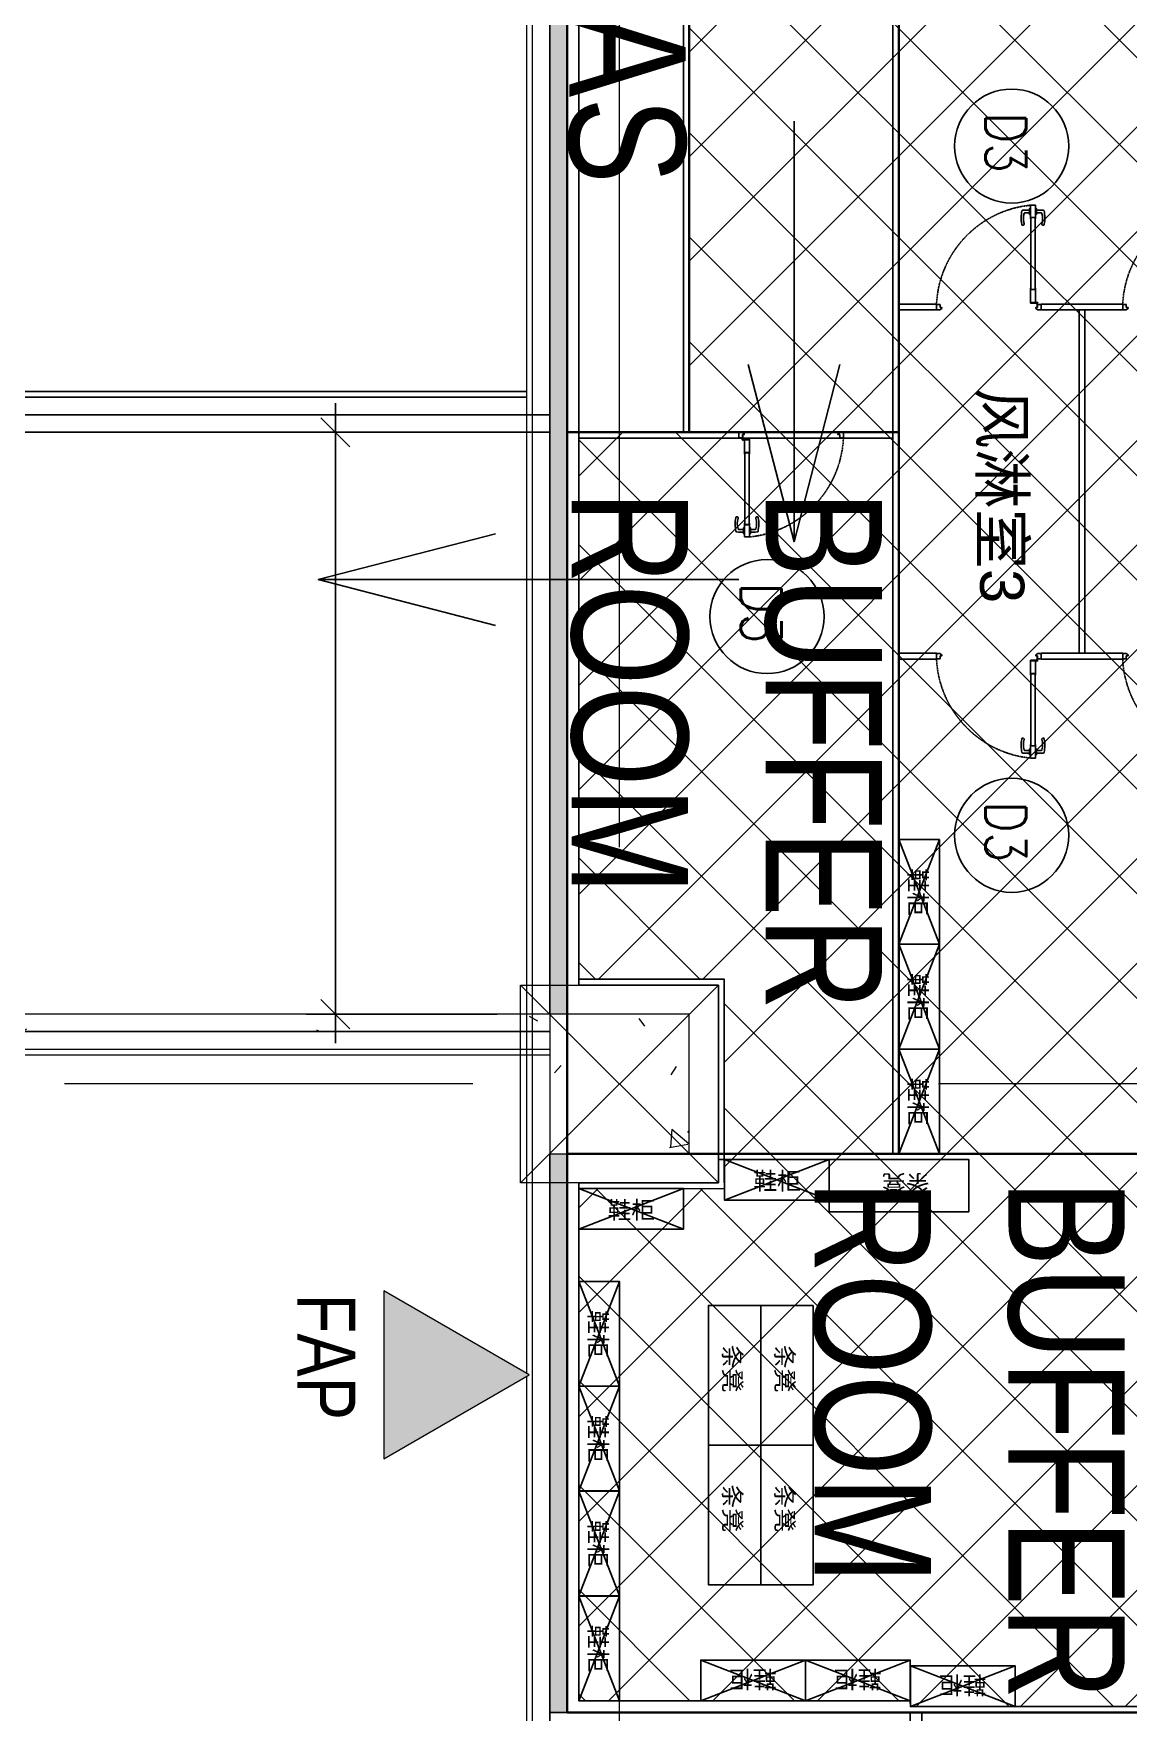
# Model space of a CAD drawing. Extents: x -14231 to 516634, y -267190 to 70805.
# Drawn here: x 402477 to 411887, y -129294 to -114869 of the extents above; entities that cross this region are included whole.
import ezdxf
from ezdxf.enums import TextEntityAlignment as Align

# ---------------------------------------------------------------- set-up
doc = ezdxf.new("R2010")
doc.units = 0
doc.header["$LTSCALE"] = 8
doc.linetypes.add('IDA - Grid Line', pattern=[3500, 2000, -500, 500, -500])
doc.linetypes.add('TCP2-C-L30-E-SWG-EQ$0$TCP2-C-L30-E-SWG-EQ$0$HIDDEN', pattern=[0.3, 0.2, -0.1])
doc.layers.get('0').update_dxf_attribs({"color": 1, "linetype": 'CONTINUOUS'})
doc.layers.get('Defpoints').update_dxf_attribs({"linetype": 'CONTINUOUS'})
for name, color, linetype in [('0-1.7M Column', 254, 'CONTINUOUS'), ('0-T100单抗岩棉库板H10000', 21, 'CONTINUOUS'), ('0-T100非抗岩棉库板H10000', 1, 'CONTINUOUS'), ('0-T50单抗岩棉库板H10000', 141, 'CONTINUOUS'), ('0-T50单抗铝蜂巢库板H3000', 161, 'CONTINUOUS'), ('188K-SM-03-F10-ARCH-PA-Y2257103$0$K-Door', 4, 'CONTINUOUS'), ('188K-SM-03-F10-ARCH-PA-Y2257103$0$K-TXT', 7, 'CONTINUOUS'), ('Ceiling FL+3000', 6, 'CONTINUOUS'), ('CTCI', 4, 'CONTINUOUS'), ('x_plan$0$A-FURN', 44, 'CONTINUOUS')]:
    doc.layers.add(name, color=color, linetype=linetype)
for name, color, linetype, lineweight in [('A-_--------_A', 7, 'CONTINUOUS', 9), ('A-_ANOTGRID_E', 7, 'CONTINUOUS', 9), ('A-_WALL----_E', 7, 'CONTINUOUS', 9), ('A-_WALL----_H', 7, 'CONTINUOUS', 9), ('A-ANOT----_D', 7, 'CONTINUOUS', 9), ('A-COLN----_E', 7, 'CONTINUOUS', 9), ('A-COLN----_E1', 7, 'CONTINUOUS', 9)]:
    doc.layers.add(name, color=color, linetype=linetype, lineweight=lineweight)
doc.styles.add('188K-SM-03-F10-ARCH-PA-Y2257103$0$Standard', font='txt.shx', dxfattribs={"bigfont": 'chineset.shx'})
doc.styles.add('Arial', font='arial.ttf', dxfattribs={"width": 0.8, "height": 0.25})
doc.styles.add('Arial Narrow_2', font='ARIALN.TTF', dxfattribs={"width": 0.8, "height": 0.22})
doc.styles.add('Site Area', font='arial.ttf', dxfattribs={"width": 0.8})
doc.styles.add('x_plan$0$XFL10-layout-XXX$0$Standard', font='txt')
doc.dimstyles.new('IDA_-_Arial_-_2_5mm_-_Black_-_Diagonal', dxfattribs={"dimscale": 304.8, "dimtxt": 639.644359, "dimasz": 0.82021, "dimexe": 0.82021, "dimexo": 0.82021, "dimgap": 0, "dimtad": 1, "dimdec": 0, "dimzin": 0, "dimdsep": 46, "dimtxsty": 'Arial Narrow_2', "dimblk1": 'OBLIQUE', "dimblk2": 'OBLIQUE', "dimsah": 1, "dimcen": 0.09, "dimdle": 0.82021, "dimazin": 0, "dimtfac": 1, "dimtdec": 4, "dimtix": 1, "dimtmove": 0, "dimatfit": 3, "dimfxl": 1, "dimtvp": 1, "dimtolj": 1, "dimtzin": 0, "dimarcsym": 2})
pattern_1 = [(270, (69356.9, 806163.47), (508, -2032), [83.82, -1440.18, 83.82, -1440.18, -8128]), (270, (69356.9, 806163.47), (508, -2032), [-3048, 83.82, -2964.18, 83.82, -1440.18, -3556]), (270, (69356.9, 806163.47), (508, -2032), [-7620, 83.82, -932.18, 83.82, -2456.18]), (30, (69610.9, 805401.47), (1505.76362, 1455.9409), [83.82, -1440.18, 83.82, -1440.18, -8128]), (30, (69610.9, 805401.47), (1505.76362, 1455.9409), [-3048, 83.82, -2964.18, 83.82, -1440.18, -3556]), (30, (69610.9, 805401.47), (1505.76362, 1455.9409), [-7620, 83.82, -932.18, 83.82, -2456.18]), (150, (70626.9, 805147.47), (-2013.76362, 576.0591), [83.82, -1440.18, 83.82, -1440.18, -8128]), (150, (70626.9, 805147.47), (-2013.76362, 576.0591), [-3048, 83.82, -2964.18, 83.82, -1440.18, -3556]), (150, (70626.9, 805147.47), (-2013.76362, 576.0591), [-7620, 83.82, -932.18, 83.82, -2456.18])]

# ---------------------------------------------------------------- blocks, each defined once
blk = doc.blocks.new('IDA - Rectangle Column - 1200W X 1200D-V87-PH1 LEVEL 3 - PROBE')
at = {"layer": 'A-COLN----_E1'}
h = blk.add_hatch(dxfattribs=at)
h.set_pattern_fill('FP_83', color=256, style=0, pattern_type=2)
h.set_pattern_definition([(50, (-930057.2, -338156.1), (1821.8403, -159.3907), [190.5, -2095.5]), (355, (-930057.2, -338156.1), (-352.428, 1910.5674), [152.4, -1676.4]), (100.451, (-929905.4, -338169.4), (1469.4262, 1751.166), [161.9, -1780.901]), (46.184, (-930057.2, -337648.1), (2710.791, -420.428), [285.75, -3143.25]), (96.636, (-929831.3, -337683.2), (2374.0256, 2474.276), [242.85, -2671.351]), (351.184, (-930057.2, -337648), (2374.05, 2474.2525), [228.6, -2514.6]), (21, (-929803.2, -337775.1), (1516.1442, -1022.6516), [190.5, -2095.5]), (326, (-929803.2, -337775.1), (618.021, 1841.8805), [152.4, -1676.4]), (71.451, (-929676.8, -337860.3), (2134.1713, 819.2124), [161.9, -1780.901]), (37.5, (-930057.2, -338156.1), (30.88603, 845.5504), [83.82, -1572.26, 83.82, -3300.73]), (37.5, (-930057.2, -338156.1), (30.88603, 845.5504), [-1739.9, -1617.98, 83.82, -1598.93]), (7.5, (-930057.2, -338156.1), (668.1966, 1001.80575), [83.82, -886.46, 83.82, -1534.16, -641.35]), (7.5, (-930057.2, -338156.1), (668.1966, 1001.80575), [-2588.26, 83.82, -557.53]), (327.5, (-930623.6, -338156.1), (1355.90933, -57.2896), [83.82, -551.18, 83.82, -4526.28]), (327.5, (-930623.6, -338156.1), (1355.90933, -57.2896), [-718.82, -1897.38, 83.82, -2545.08]), (317.5, (-930877.6, -338156.1), (1481.2932, 254.2664), [83.82, -741.68, 83.82, -3098.8]), (317.5, (-930877.6, -338156.1), (1481.2932, 254.2664), [-909.32, -1231.9, 83.82, -1783.08])])
h.paths.add_polyline_path([(600, -600), (600, 600), (-600, 600), (-600, -600)])
at = {"layer": 'A-COLN----_E'}
for p, q in [((600, 600), (-600, 600)), ((-600, 600), (-600, -600)), ((600, -600), (600, 600)), ((-600, -600), (600, -600))]:
    blk.add_line(p, q, dxfattribs=at)
blk = doc.blocks.new('_Oblique')
at = {"color": 0, "linetype": 'ByBlock', "lineweight": -2}
blk.add_line((-0.5, -0.5), (0.5, 0.5), dxfattribs=at)
blk = doc.blocks.new('*D279')
at = {"layer": 'A-ANOT----_D', "color": 0, "lineweight": -2, "transparency": 16777216}
for p, q in [((405071, -118044), (405071, -123544)), ((406463, -118294), (404821, -118294)), ((406463, -123294), (404821, -123294))]:
    blk.add_line(p, q, dxfattribs=at)
at = {"layer": 'Defpoints', "color": 0, "transparency": 16777216}
for p in [(406713, -118294), (405071, -123294), (406713, -123294)]:
    blk.add_point(p, dxfattribs=at)
at = {"layer": 'A-ANOT----_D', "color": 0, "lineweight": -2, "transparency": 16777216, "xscale": 250, "yscale": 250, "zscale": 250}
for p, rotation in [((405071, -118294), 90), ((405071, -123294), 270)]:
    blk.add_blockref('_Oblique', p, dxfattribs=dict(at, rotation=rotation))
at = {"layer": 'A-ANOT----_D', "color": 0, "transparency": 16777216, "insert": (405071, -120794), "char_height": 0.22, "attachment_point": 5, "rotation": 90, "style": 'Arial Narrow_2'}
blk.add_mtext('\\A1;5000', dxfattribs=at)
blk = doc.blocks.new('A$C3c950bc4')
at = {"layer": 'A-COLN----_E1', "color": 8, "lineweight": 9}
for p, q in [((63850, 850), (62150, -850)), ((62150, 850), (63850, -850))]:
    blk.add_line(p, q, dxfattribs=at)
blk.add_lwpolyline([(62150, 850), (63850, 850), (63850, -850), (62150, -850)], close=True, dxfattribs=at)
blk = doc.blocks.new('188K-SM-03-F10-ARCH-PA-Y2257103$0$AP5A-SM-03-F20-ARCH-PA-Y2230801+Y2230803$0$把手GMT水平鎖')
blk.add_lwpolyline([(24, 8), (-24, 8), (-24, 0), (24, 0)], close=True)
blk.add_lwpolyline([(-11, 0), (-11, -40), (-10, -54, 0.327495), (-4, -62, 0.089847), (104, -64, 1.144881), (99, -45, -0.137079), (16, -45, -0.349357), (11, -40), (11, 0)], format="xyb")

msp = doc.modelspace()

# ---------------------------------------------------------------- hatches: boundary and pattern name
at = {"layer": 'A-_--------_A', "lineweight": 5, "true_color": 0xff0000}
msp.add_hatch(color=1, dxfattribs=at).paths.add_polyline_path([(405488, -127115.4), (406738, -126393.7), (405488, -125672)])
at = {"layer": 'A-_WALL----_H', "true_color": 0x808080}
h = msp.add_hatch(dxfattribs=at)
h.set_pattern_fill('FP_1', color=8, angle=-90, style=0, pattern_type=2)
h.set_pattern_definition(pattern_1)
h.paths.add_polyline_path([(406913, -129293.5), (407063, -129293.5), (407063, -124493.7), (406913, -124493.7)])
h.paths.add_polyline_path([(406913, -123293.7), (407063, -123293.7), (407063, -111893.7), (406913, -111893.7), (406913, -112478.2)])
h.paths.add_polyline_path([(406913, -110693.7), (407063, -110693.7), (407063, -99293.7), (406913, -99293.7)])
h.paths.add_polyline_path([(406913, -98093.7), (407063, -98093.7), (407063, -86693.7), (406913, -86693.7), (406913, -94441.7)])
h.paths.add_polyline_path([(406913, -85493.7), (407063, -85493.7), (407063, -74093.7), (406913, -74093.7), (406913, -76405.1)])
h.paths.add_polyline_path([(406913, -72893.7), (407063, -72893.7), (407063, -61493.7), (406913, -61493.7)])
h = msp.add_hatch(dxfattribs=at)
h.set_pattern_fill('FP_1', color=8, angle=-90, style=0, pattern_type=2)
h.set_pattern_definition(pattern_1)
h.paths.add_polyline_path([(395619.8, -123443.7), (406913, -123443.7), (406913, -123293.7), (395619.8, -123293.7)])
at = {"layer": 'Ceiling FL+3000', "lineweight": -3}
h = msp.add_hatch(dxfattribs=at)
h.set_pattern_fill('ANSI37', color=256, scale=200, angle=-90)
h.set_pattern_definition([(315, (-228483.1, 1495235.2), (449.0128, 449.0128), []), (45, (-228483.1, 1495235.2), (-449.0128, 449.0128), [])])
h.paths.add_polyline_path([(414713, -90493.7), (408113, -90493.7), (408113, -97793.7), (408413, -97793.7), (408413, -99593.7), (408113, -99593.7), (408113, -110393.7), (408413, -110393.7), (408413, -112193.7), (408113, -112193.7), (408113, -118293.7), (407163, -118293.7), (407163, -122993.7), (408413, -122993.7), (408413, -124493.7), (408416.1, -124793.8), (407162.9, -124792.1), (407162.9, -129193.5), (410012.8, -129193.5), (410014.1, -129243.5), (414613, -129243.5)])

# ---------------------------------------------------------------- linework, layer by layer
for p, q in [((406713, -117943.7), (395619.8, -117943.7)), ((395619.8, -117993.7), (406713, -117993.7)), ((406913, -118143.7), (395619.8, -118143.7)), ((395619.8, -118143.7), (406713, -118143.7)), ((395619.8, -118293.7), (406913, -118293.7))]:
    msp.add_line(p, q)
at = {"color": 6, "lineweight": 35}
msp.add_lwpolyline([(407063, -129293.5), (407063, -90493.7), (414713, -90493.7), (414713, -129293.5)], close=True, dxfattribs=at)
at = {"color": 4}
msp.add_lwpolyline([(407063, -110693.7), (407063, -118293.7), (408113, -118293.7), (408113, -110693.7)], close=True, dxfattribs=at)
msp.add_lwpolyline([(410012.8, -129293.5), (410012.8, -136793.7), (414713, -136793.7), (414713, -129293.5)], close=True)
at = {"layer": '0-T100单抗岩棉库板H10000', "lineweight": -3}
for p, q in [((407063, -118293.7), (407063, -123043.7)), ((407163, -118293.7), (407163, -123043.7)), ((407063, -124743.7), (407063, -129293.5)), ((407163, -124743.7), (407163, -129193.5)), ((407163, -129193.5), (410012.8, -129193.5)), ((407063, -129293.5), (410012.8, -129293.5)), ((410012.8, -129293.5), (410012.8, -130318.6)), ((410112.8, -129293.5), (410112.8, -130318.6))]:
    msp.add_line(p, q, dxfattribs=at)
at = {"layer": '0-T100非抗岩棉库板H10000', "lineweight": -3}
for p, q in [((407063, -112143.7), (407063, -118293.7)), ((407163, -112143.7), (407163, -118293.7))]:
    msp.add_line(p, q, dxfattribs=at)
at = {"layer": '0-T50单抗岩棉库板H10000', "lineweight": -3}
for p, q in [((410112.8, -129243.5), (411913, -129243.5)), ((410112.8, -129293.5), (411913, -129293.5))]:
    msp.add_line(p, q, dxfattribs=at)
at = {"layer": '0-T50单抗铝蜂巢库板H3000', "lineweight": -3}
for p, q in [((409863, -124493.7), (409863, -90543.7)), ((409913, -124493.7), (409913, -90543.7)), ((408063, -112143.7), (408063, -118293.7)), ((408113, -112143.7), (408113, -118293.7)), ((410238, -117193.5), (409913, -117193.5)), ((410238, -117243.5), (409913, -117243.5)), ((411838, -117193.5), (411138, -117193.5)), ((411838, -117243.5), (411138, -117243.5)), ((411463, -120193.5), (411463, -117243.5)), ((411513, -120193.5), (411513, -117243.5)), ((409863, -118293.7), (407163, -118293.7)), ((409863, -118343.7), (407163, -118343.7)), ((409913, -120193.5), (410238, -120193.5)), ((409913, -120243.5), (410238, -120243.5)), ((411138, -120193.5), (411838, -120193.5)), ((411138, -120243.5), (411838, -120243.5)), ((407163, -122993.7), (408413, -122993.7)), ((408413, -122993.7), (408413, -124743.7)), ((407163, -123043.7), (408363, -123043.7)), ((408363, -123043.7), (408363, -124743.7)), ((409913, -124493.7), (408363, -124493.7)), ((409913, -124543.7), (408363, -124543.7)), ((408363, -124743.7), (407163, -124742.1)), ((408363, -124793.7), (407162.9, -124792.1))]:
    msp.add_line(p, q, dxfattribs=at)
at = {"layer": '188K-SM-03-F10-ARCH-PA-Y2257103$0$K-Door'}
for p, q in [((411046.3, -116448.9, 0), (411046.3, -116343.5, 0)), ((411046.3, -116343.5, 0), (411088.1, -116343.5, 0)), ((411088.1, -116343.5, 0), (411088.1, -116448.9, 0)), ((411088.1, -116448.9, 0), (411046.3, -116448.9, 0)), ((411047, -116461, 0), (411047, -116448.2, 0)), ((411047.9, -116462.4, 0), (411047, -116461.2, 0)), ((411047.3, -116447.9, 0), (411087.1, -116447.9, 0)), ((411048, -116449.4, 0), (411048, -116451.1, 0)), ((411048, -116452.8, 0), (411048, -116460.2, 0)), ((411066.9, -116449.1, 0), (411048.3, -116449.1, 0)), ((411048.3, -116451.4, 0), (411052.9, -116451.4, 0)), ((411052.9, -116452.5, 0), (411048.3, -116452.5, 0)), ((411049.1, -116452.5, 0), (411048.4, -116452.5, 0)), ((411048.4, -116452.5, 0), (411048.4, -117064.3, 0)), ((411048.4, -116460.6, 0), (411048.4, -116462.2, 0)), ((411049.1, -117064.3, 0), (411049.1, -116452.5, 0)), ((411053.2, -116451.7, 0), (411053.2, -116452.2, 0)), ((411067.2, -116448.8, 0), (411066.9, -116449.1, 0)), ((411067.5, -116449.1, 0), (411067.2, -116448.8, 0)), ((411086.1, -116449.1, 0), (411067.5, -116449.1, 0)), ((411081.2, -116452.2, 0), (411081.2, -116451.7, 0)), ((411081.5, -116451.4, 0), (411086.1, -116451.4, 0)), ((411086.1, -116452.5, 0), (411081.5, -116452.5, 0)), ((411085.4, -116452.5, 0), (411085.4, -117064.3, 0)), ((411086, -116452.5, 0), (411085.4, -116452.5, 0)), ((411086, -117064.3, 0), (411086, -116452.5, 0)), ((411086, -116462.2, 0), (411086, -116460.6, 0)), ((411086.4, -116451.1, 0), (411086.4, -116449.4, 0)), ((411086.4, -116460.2, 0), (411086.4, -116452.8, 0)), ((411087.4, -116461.2, 0), (411086.6, -116462.4, 0)), ((411087.5, -116448.2, 0), (411087.5, -116461, 0)), ((411046.3, -117184.2, 0), (411046.3, -117067.9, 0)), ((411046.3, -117067.9, 0), (411088.1, -117067.9, 0)), ((411048.4, -117064.3, 0), (411049.1, -117064.3, 0)), ((411085.4, -117064.3, 0), (411086, -117064.3, 0)), ((411088.1, -117067.9, 0), (411088.1, -117184.2, 0)), ((410238, -117200.7, 0), (410238, -117236.3, 0)), ((410267.8, -117195.5, 0), (410243.2, -117195.5, 0)), ((410243.2, -117241.5, 0), (410267.3, -117241.5, 0)), ((410267.3, -117241.5, 0), (410283.8, -117230.7, 0)), ((410269.3, -117222.7, 0), (410269.3, -117197.1, 0)), ((410277.5, -117222.7, 0), (410269.3, -117222.7, 0)), ((410275.8, -117223.8, 0), (410277.5, -117223.8, 0)), ((410275.8, -117225.8, 0), (410275.8, -117223.8, 0)), ((410283.7, -117225.8, 0), (410275.8, -117225.8, 0)), ((410284.5, -117222.7, 0), (410282.1, -117222.7, 0)), ((410282.1, -117223.8, 0), (410283.7, -117223.8, 0)), ((410283.7, -117223.8, 0), (410283.7, -117225.8, 0)), ((410285, -117228.2, 0), (410285, -117223.3, 0)), ((411088.1, -117184.2, 0), (411046.3, -117184.2, 0)), ((411049.5, -117179, 0), (411096.4, -117179, 0)), ((411049.5, -117181.6, 0), (411049.5, -117179, 0)), ((411096.4, -117181.6, 0), (411049.5, -117181.6, 0)), ((411091.1, -117228.2, 0), (411091.1, -117223.3, 0)), ((411091.6, -117222.7, 0), (411094, -117222.7, 0)), ((411094, -117223.8, 0), (411092.3, -117223.8, 0)), ((411092.3, -117223.8, 0), (411092.3, -117225.8, 0)), ((411092.3, -117225.8, 0), (411100.3, -117225.8, 0)), ((411108.8, -117241.5, 0), (411092.3, -117230.7, 0)), ((411096.4, -117179, 0), (411096.4, -117181.6, 0)), ((411098.6, -117222.7), (411106.7, -117222.7)), ((411100.3, -117223.8), (411098.6, -117223.8)), ((411100.3, -117225.8), (411100.3, -117223.8)), ((411104.1, -117214.4), (411104.1, -117189.3)), ((411104.1, -117189.3), (411106.7, -117189.3)), ((411106.7, -117214.4), (411104.1, -117214.4)), ((411106.7, -117189.3), (411106.7, -117214.4)), ((411106.7, -117222.7), (411106.7, -117197.1)), ((411108.3, -117195.5), (411132.8, -117195.5)), ((411132.8, -117241.5), (411108.8, -117241.5)), ((411138, -117200.7), (411138, -117236.3)), ((411838, -117200.7, 0), (411838, -117236.3, 0)), ((411867.8, -117195.5, 0), (411843.2, -117195.5, 0)), ((411843.2, -117241.5, 0), (411867.3, -117241.5, 0)), ((411867.3, -117241.5, 0), (411883.8, -117230.7, 0)), ((411869.3, -117222.7, 0), (411869.3, -117197.1, 0)), ((411877.5, -117222.7, 0), (411869.3, -117222.7, 0)), ((411875.8, -117223.8, 0), (411877.5, -117223.8, 0)), ((411875.8, -117225.8, 0), (411875.8, -117223.8, 0)), ((411883.7, -117225.8, 0), (411875.8, -117225.8, 0)), ((411884.5, -117222.7, 0), (411882.1, -117222.7, 0)), ((411882.1, -117223.8, 0), (411883.7, -117223.8, 0)), ((411883.7, -117223.8, 0), (411883.7, -117225.8, 0)), ((411885, -117228.2, 0), (411885, -117223.3, 0)), ((408538, -118336.5), (408538, -118300.9)), ((408543.2, -118295.7), (408567.3, -118295.7)), ((408567.8, -118341.7), (408543.2, -118341.7)), ((408567.3, -118295.7, 0), (408583.8, -118306.5, 0)), ((408577.5, -118314.5), (408569.3, -118314.5)), ((408569.3, -118314.5), (408569.3, -118340.1)), ((408569.3, -118348), (408569.3, -118322.8)), ((408569.3, -118322.8), (408571.9, -118322.8)), ((408571.9, -118348), (408569.3, -118348)), ((408571.9, -118322.8), (408571.9, -118348)), ((408583.7, -118311.5, 0), (408575.8, -118311.5, 0)), ((408575.8, -118311.5), (408575.8, -118313.4)), ((408575.8, -118313.4), (408577.5, -118313.4)), ((408579.6, -118358.3, 0), (408579.6, -118355.7, 0)), ((408579.6, -118355.7, 0), (408626.6, -118355.7, 0)), ((408626.6, -118358.3, 0), (408579.6, -118358.3, 0)), ((408582.1, -118313.4, 0), (408583.7, -118313.4, 0)), ((408584.5, -118314.5, 0), (408582.1, -118314.5, 0)), ((408583.7, -118313.4, 0), (408583.7, -118311.5, 0)), ((408585, -118309, 0), (408585, -118314, 0)), ((408588, -118469.4, 0), (408588, -118353, 0)), ((408588, -118353, 0), (408629.7, -118353, 0)), ((408626.6, -118355.7, 0), (408626.6, -118358.3, 0)), ((408629.7, -118353, 0), (408629.7, -118469.4, 0)), ((409391.1, -118309, 0), (409391.1, -118314, 0)), ((409391.6, -118314.5, 0), (409394, -118314.5, 0)), ((409408.8, -118295.7, 0), (409392.3, -118306.5, 0)), ((409392.3, -118311.5, 0), (409400.3, -118311.5, 0)), ((409392.3, -118313.4, 0), (409392.3, -118311.5, 0)), ((409394, -118313.4, 0), (409392.3, -118313.4, 0)), ((409400.3, -118313.4, 0), (409398.6, -118313.4, 0)), ((409398.6, -118314.5, 0), (409406.7, -118314.5, 0)), ((409400.3, -118311.5, 0), (409400.3, -118313.4, 0)), ((409406.7, -118314.5, 0), (409406.7, -118340.1, 0)), ((409408.3, -118341.7, 0), (409432.8, -118341.7, 0)), ((409432.8, -118295.7, 0), (409408.8, -118295.7, 0)), ((409438, -118336.5, 0), (409438, -118300.9, 0)), ((408629.7, -118469.4, 0), (408588, -118469.4, 0)), ((408590.7, -118472.9, 0), (408590.1, -118472.9, 0)), ((408590.1, -118472.9, 0), (408590.1, -119084.8, 0)), ((408590.7, -119084.8, 0), (408590.7, -118472.9, 0)), ((408627.6, -118472.9, 0), (408627, -118472.9, 0)), ((408627, -118472.9, 0), (408627, -119084.8, 0)), ((408627.6, -119084.8, 0), (408627.6, -118472.9, 0)), ((408588, -119193.7, 0), (408588, -119088.3, 0)), ((408588, -119088.3, 0), (408629.7, -119088.3, 0)), ((408588.6, -119089, 0), (408588.6, -119076.2, 0)), ((408588.7, -119076, 0), (408589.5, -119074.9, 0)), ((408628.8, -119089.4, 0), (408588.9, -119089.4, 0)), ((408589.6, -119077, 0), (408589.6, -119084.5, 0)), ((408589.6, -119086.1, 0), (408589.6, -119087.8, 0)), ((408590, -119084.8, 0), (408594.5, -119084.8, 0)), ((408594.5, -119085.8, 0), (408590, -119085.8, 0)), ((408590, -119088.1, 0), (408608.5, -119088.1, 0)), ((408590.1, -119075.1, 0), (408590.1, -119076.6, 0)), ((408590.1, -119084.8, 0), (408590.7, -119084.8, 0)), ((408594.9, -119085.1, 0), (408594.9, -119085.5, 0)), ((408608.5, -119088.1, 0), (408608.8, -119088.4, 0)), ((408608.8, -119088.4, 0), (408609.2, -119088.1, 0)), ((408609.2, -119088.1, 0), (408627.7, -119088.1, 0)), ((408622.8, -119085.5, 0), (408622.8, -119085.1, 0)), ((408623.1, -119084.8, 0), (408627.7, -119084.8, 0)), ((408627.7, -119085.8, 0), (408623.1, -119085.8, 0)), ((408627, -119084.8, 0), (408627.6, -119084.8, 0)), ((408627.6, -119076.6, 0), (408627.6, -119075.1, 0)), ((408628, -119084.5, 0), (408628, -119077, 0)), ((408628, -119087.8, 0), (408628, -119086.1, 0)), ((408628.2, -119074.9, 0), (408629, -119076, 0)), ((408629.1, -119076.2, 0), (408629.1, -119089, 0)), ((408629.7, -119088.3, 0), (408629.7, -119193.7, 0)), ((408629.7, -119193.7, 0), (408588, -119193.7, 0)), ((410238, -120236.3, 0), (410238, -120200.7, 0)), ((410243.2, -120195.5, 0), (410267.3, -120195.5, 0)), ((410267.8, -120241.5, 0), (410243.2, -120241.5, 0)), ((410267.3, -120195.5, 0), (410283.8, -120206.4, 0)), ((410269.3, -120214.3, 0), (410269.3, -120240, 0)), ((410277.5, -120214.3, 0), (410269.3, -120214.3, 0)), ((410275.8, -120211.3, 0), (410275.8, -120213.3, 0)), ((410283.7, -120211.3, 0), (410275.8, -120211.3, 0)), ((410275.8, -120213.3, 0), (410277.5, -120213.3, 0)), ((410282.1, -120213.3, 0), (410283.7, -120213.3, 0)), ((410284.5, -120214.3, 0), (410282.1, -120214.3, 0)), ((410283.7, -120213.3, 0), (410283.7, -120211.3, 0)), ((410285, -120208.8, 0), (410285, -120213.8, 0)), ((411046.3, -120252.9, 0), (411046.3, -120369.2, 0)), ((411088.1, -120252.9, 0), (411046.3, -120252.9, 0)), ((411096.4, -120255.5, 0), (411049.5, -120255.5, 0)), ((411049.5, -120255.5, 0), (411049.5, -120258.1, 0)), ((411049.5, -120258.1, 0), (411096.4, -120258.1, 0)), ((411088.1, -120369.2, 0), (411088.1, -120252.9, 0)), ((411091.1, -120208.8, 0), (411091.1, -120213.8, 0)), ((411091.6, -120214.3, 0), (411094, -120214.3, 0)), ((411108.8, -120195.5, 0), (411092.3, -120206.4, 0)), ((411092.3, -120213.3, 0), (411092.3, -120211.3, 0)), ((411092.3, -120211.3, 0), (411100.3, -120211.3, 0)), ((411094, -120213.3, 0), (411092.3, -120213.3, 0)), ((411096.4, -120258.1, 0), (411096.4, -120255.5, 0)), ((411100.3, -120213.3), (411098.6, -120213.3)), ((411098.6, -120214.3), (411106.7, -120214.3)), ((411100.3, -120211.3), (411100.3, -120213.3)), ((411104.1, -120222.7), (411104.1, -120247.8)), ((411106.7, -120222.7), (411104.1, -120222.7)), ((411104.1, -120247.8), (411106.7, -120247.8)), ((411106.7, -120214.3), (411106.7, -120240)), ((411106.7, -120247.8), (411106.7, -120222.7)), ((411108.3, -120241.5), (411132.8, -120241.5)), ((411132.8, -120195.5), (411108.8, -120195.5)), ((411138, -120236.3), (411138, -120200.7)), ((411838, -120236.3, 0), (411838, -120200.7, 0)), ((411843.2, -120195.5, 0), (411867.3, -120195.5, 0)), ((411867.8, -120241.5, 0), (411843.2, -120241.5, 0)), ((411867.3, -120195.5, 0), (411883.8, -120206.4, 0)), ((411869.3, -120214.3, 0), (411869.3, -120240, 0)), ((411877.5, -120214.3, 0), (411869.3, -120214.3, 0)), ((411875.8, -120211.3, 0), (411875.8, -120213.3, 0)), ((411883.7, -120211.3, 0), (411875.8, -120211.3, 0)), ((411875.8, -120213.3, 0), (411877.5, -120213.3, 0)), ((411882.1, -120213.3, 0), (411883.7, -120213.3, 0)), ((411884.5, -120214.3, 0), (411882.1, -120214.3, 0)), ((411883.7, -120213.3, 0), (411883.7, -120211.3, 0)), ((411885, -120208.8, 0), (411885, -120213.8, 0)), ((411046.3, -120369.2, 0), (411088.1, -120369.2, 0)), ((411048.4, -120372.7, 0), (411049.1, -120372.7, 0)), ((411048.4, -120984.6, 0), (411048.4, -120372.7, 0)), ((411049.1, -120372.7, 0), (411049.1, -120984.6, 0)), ((411085.4, -120984.6, 0), (411085.4, -120372.7, 0)), ((411085.4, -120372.7, 0), (411086, -120372.7, 0)), ((411086, -120372.7, 0), (411086, -120984.6, 0)), ((411046.3, -120988.1, 0), (411046.3, -121093.5, 0)), ((411088.1, -120988.1, 0), (411046.3, -120988.1, 0)), ((411047.9, -120974.7, 0), (411047, -120975.8, 0)), ((411047, -120976, 0), (411047, -120988.9, 0)), ((411047.3, -120989.2, 0), (411087.1, -120989.2, 0)), ((411048, -120984.3, 0), (411048, -120976.9, 0)), ((411048, -120987.6, 0), (411048, -120985.9, 0)), ((411052.9, -120984.6, 0), (411048.3, -120984.6, 0)), ((411048.3, -120985.6, 0), (411052.9, -120985.6, 0)), ((411066.9, -120987.9, 0), (411048.3, -120987.9, 0)), ((411048.4, -120976.4, 0), (411048.4, -120974.9, 0)), ((411049.1, -120984.6, 0), (411048.4, -120984.6, 0)), ((411053.2, -120985.3, 0), (411053.2, -120984.9, 0)), ((411067.2, -120988.2, 0), (411066.9, -120987.9, 0)), ((411067.5, -120987.9, 0), (411067.2, -120988.2, 0)), ((411086.1, -120987.9, 0), (411067.5, -120987.9, 0)), ((411081.2, -120984.9, 0), (411081.2, -120985.3, 0)), ((411086.1, -120984.6, 0), (411081.5, -120984.6, 0)), ((411081.5, -120985.6, 0), (411086.1, -120985.6, 0)), ((411086, -120984.6, 0), (411085.4, -120984.6, 0)), ((411086, -120974.9, 0), (411086, -120976.4, 0)), ((411086.4, -120976.9, 0), (411086.4, -120984.3, 0)), ((411086.4, -120985.9, 0), (411086.4, -120987.6, 0)), ((411087.4, -120975.8, 0), (411086.6, -120974.7, 0)), ((411087.5, -120988.9, 0), (411087.5, -120976, 0)), ((411088.1, -121093.5, 0), (411088.1, -120988.1, 0)), ((411046.3, -121093.5, 0), (411088.1, -121093.5, 0))]:
    msp.add_line(p, q, dxfattribs=at)
at = {"layer": '188K-SM-03-F10-ARCH-PA-Y2257103$0$K-Door', "elevation": 0}
for points in [[(411067.2, -117068), (411067.5, -117067.7), (411086.1, -117067.7, 0.4142136), (411086.4, -117067.4), (411086.4, -117065.7, 0.4142136), (411086.1, -117065.4), (411081.5, -117065.4, -0.4142136), (411081.2, -117065.1), (411081.2, -117064.6, -0.4142136), (411081.5, -117064.3), (411086.1, -117064.3, 0.4142136), (411086.4, -117064), (411086.4, -117056.6, 0.4142136), (411086.2, -117056.4), (411086.2, -117056.4, -0.4142136), (411086, -117056.2), (411086, -117054.6, -0.7263601), (411086.6, -117054.4), (411087.4, -117055.6, -0.1585069), (411087.5, -117055.8), (411087.5, -117068.6, -0.4142136), (411087.1, -117068.9), (411047.3, -117068.9, -0.4142136), (411047, -117068.6), (411047, -117055.8, -0.1585069), (411047, -117055.6), (411047.9, -117054.4, -0.7263601), (411048.4, -117054.6), (411048.4, -117056.2, -0.4142136), (411048.2, -117056.4, 0.4142136), (411048, -117056.6), (411048, -117064, 0.4142136), (411048.3, -117064.3), (411052.9, -117064.3, -0.4142136), (411053.2, -117064.6), (411053.2, -117065.1, -0.4142136), (411052.9, -117065.4), (411048.3, -117065.4, 0.4142136), (411048, -117065.7), (411048, -117067.4, 0.4142136), (411048.3, -117067.7), (411066.9, -117067.7)], [(408608.8, -118469.2), (408608.5, -118469.6), (408590, -118469.6, 0.4142136), (408589.6, -118469.9), (408589.6, -118471.5, 0.4142136), (408590, -118471.9), (408594.5, -118471.9, -0.4142136), (408594.9, -118472.2), (408594.9, -118472.6, -0.4142136), (408594.5, -118472.9), (408590, -118472.9, 0.4142136), (408589.6, -118473.2), (408589.6, -118480.6, 0.4142136), (408589.8, -118480.8), (408589.8, -118480.8, -0.4142136), (408590.1, -118481), (408590.1, -118482.6, -0.7263601), (408589.5, -118482.8), (408588.7, -118481.6, -0.1585069), (408588.6, -118481.5), (408588.6, -118468.6, -0.4142136), (408588.9, -118468.3), (408628.8, -118468.3, -0.4142136), (408629.1, -118468.6), (408629.1, -118481.5, -0.1585069), (408629, -118481.6), (408628.2, -118482.8, -0.7263601), (408627.6, -118482.6), (408627.6, -118481, -0.4142136), (408627.8, -118480.8, 0.4142136), (408628, -118480.6), (408628, -118473.2, 0.4142136), (408627.7, -118472.9), (408623.1, -118472.9, -0.4142136), (408622.8, -118472.6), (408622.8, -118472.2, -0.4142136), (408623.1, -118471.9), (408627.7, -118471.9, 0.4142136), (408628, -118471.5), (408628, -118469.9, 0.4142136), (408627.7, -118469.6), (408609.2, -118469.6)], [(411067.2, -120369.1), (411067.5, -120369.4), (411086.1, -120369.4, -0.4142136), (411086.4, -120369.7), (411086.4, -120371.4, -0.4142136), (411086.1, -120371.7), (411081.5, -120371.7, 0.4142136), (411081.2, -120372), (411081.2, -120372.4, 0.4142136), (411081.5, -120372.7), (411086.1, -120372.7, -0.4142136), (411086.4, -120373), (411086.4, -120380.4, -0.4142136), (411086.2, -120380.6), (411086.2, -120380.6, 0.4142136), (411086, -120380.9), (411086, -120382.4, 0.7263601), (411086.6, -120382.6), (411087.4, -120381.5, 0.1585069), (411087.5, -120381.3), (411087.5, -120368.4, 0.4142136), (411087.1, -120368.1), (411047.3, -120368.1, 0.4142136), (411047, -120368.4), (411047, -120381.3, 0.1585069), (411047, -120381.5), (411047.9, -120382.6, 0.7263601), (411048.4, -120382.4), (411048.4, -120380.9, 0.4142136), (411048.2, -120380.6, -0.4142136), (411048, -120380.4), (411048, -120373, -0.4142136), (411048.3, -120372.7), (411052.9, -120372.7, 0.4142136), (411053.2, -120372.4), (411053.2, -120372, 0.4142136), (411052.9, -120371.7), (411048.3, -120371.7, -0.4142136), (411048, -120371.4), (411048, -120369.7, -0.4142136), (411048.3, -120369.4), (411066.9, -120369.4)]]:
    msp.add_lwpolyline(points, format="xyb", close=True, dxfattribs=at)
for points in [[(410238, -117193.5), (410238, -117243.5)], [(411838, -117193.5), (411838, -117243.5)], [(409438, -118343.7), (409438, -118293.7)], [(410238, -120243.5), (410238, -120193.5)], [(411838, -120243.5), (411838, -120193.5)]]:
    msp.add_lwpolyline(points, dxfattribs=at)
at = {"layer": '188K-SM-03-F10-ARCH-PA-Y2257103$0$K-Door'}
for points in [[(411138, -117193.5), (411138, -117243.5)], [(408538, -118343.7), (408538, -118293.7)], [(411138, -120243.5), (411138, -120193.5)]]:
    msp.add_lwpolyline(points, dxfattribs=at)
at = {"layer": '188K-SM-03-F10-ARCH-PA-Y2257103$0$K-Door', "linetype": 'TCP2-C-L30-E-SWG-EQ$0$TCP2-C-L30-E-SWG-EQ$0$HIDDEN'}
for centre, start, end in [((411134.8, -117237, 0), 95.65683, 177.22284), ((412734.8, -117237, 0), 95.65683, 177.22284), ((408541.2, -118300.2, 0), 275.65683, 357.22284), ((411134.8, -120200, 0), 182.77716, 264.34317), ((412734.8, -120200, 0), 182.77716, 264.34317)]:
    msp.add_arc(centre, 897.9, start, end, dxfattribs=at)
at = {"layer": '188K-SM-03-F10-ARCH-PA-Y2257103$0$K-Door'}
for centre, radius, start, end in [((411047.3, -116448.2, 0), 0.313, 90.00001, 180.00001), ((411047.3, -116461, 0), 0.313, 180.00001, 216.02738), ((411048.1, -116462.2, 0), 0.313, 216.02736, 359.99999), ((411048.3, -116449.4, 0), 0.313, 90.00001, 180.00001), ((411048.3, -116451.1, 0), 0.313, 179.99999, 269.99999), ((411048.3, -116452.8, 0), 0.313, 89.99998, 179.99998), ((411048.2, -116460.2, 0), 0.209, 180.00002, 270.00002), ((411048.2, -116460.6, 0), 0.209, 359.99998, 89.99998), ((411052.9, -116451.7, 0), 0.313, 0.00001, 90.00001), ((411052.9, -116452.2, 0), 0.313, 270.00001, 0.00001), ((411081.5, -116451.7, 0), 0.313, 89.99998, 179.99998), ((411081.5, -116452.2, 0), 0.313, 179.99999, 269.99999), ((411086.2, -116460.6, 0), 0.209, 90.00003, 180.00003), ((411086.3, -116462.2, 0), 0.313, 180.00001, 323.97264), ((411086.1, -116449.4, 0), 0.313, 359.99999, 89.99999), ((411086.1, -116451.1, 0), 0.313, 270.00001, 0.00001), ((411086.1, -116452.8, 0), 0.313, 0.00002, 90.00002), ((411086.2, -116460.2, 0), 0.209, 269.99998, 359.99998), ((411087.1, -116448.2, 0), 0.313, 359.99999, 89.99999), ((411087.1, -116461, 0), 0.313, 323.97262, 359.99999), ((408588.9, -119076.2, 0), 0.313, 143.97262, 179.99999), ((408588.9, -119089, 0), 0.313, 179.99999, 269.99999), ((408589.7, -119075.1, 0), 0.313, 0.00001, 143.97264), ((408589.8, -119077, 0), 0.209, 89.99998, 179.99998), ((408590, -119084.5, 0), 0.313, 180.00002, 270.00002), ((408590, -119086.1, 0), 0.313, 90.00001, 180.00001), ((408590, -119087.8, 0), 0.313, 179.99999, 269.99999), ((408589.8, -119076.6, 0), 0.209, 270.00003, 0.00003), ((408594.5, -119085.1, 0), 0.313, 359.99999, 89.99999), ((408594.5, -119085.5, 0), 0.313, 269.99998, 359.99998), ((408623.1, -119085.1, 0), 0.313, 90.00001, 180.00001), ((408623.1, -119085.5, 0), 0.313, 180.00001, 270.00001), ((408627.9, -119075.1, 0), 0.313, 36.02736, 179.99999), ((408627.8, -119076.6, 0), 0.209, 179.99998, 269.99998), ((408627.7, -119084.5, 0), 0.313, 269.99998, 359.99998), ((408627.7, -119086.1, 0), 0.313, 359.99999, 89.99999), ((408627.7, -119087.8, 0), 0.313, 270.00001, 0.00001), ((408627.8, -119077, 0), 0.209, 0.00002, 90.00002), ((408628.8, -119089, 0), 0.313, 270.00001, 0.00001), ((408628.8, -119076.2, 0), 0.313, 0.00001, 36.02738), ((411047.3, -120976, 0), 0.313, 143.97262, 179.99999), ((411047.3, -120988.9, 0), 0.313, 179.99999, 269.99999), ((411048.1, -120974.9, 0), 0.313, 0.00001, 143.97264), ((411048.2, -120976.9, 0), 0.209, 89.99998, 179.99998), ((411048.3, -120984.3, 0), 0.313, 180.00002, 270.00002), ((411048.3, -120985.9, 0), 0.313, 90.00001, 180.00001), ((411048.3, -120987.6, 0), 0.313, 179.99999, 269.99999), ((411048.2, -120976.4, 0), 0.209, 270.00002, 0.00002), ((411052.9, -120984.9, 0), 0.313, 359.99999, 89.99999), ((411052.9, -120985.3, 0), 0.313, 269.99999, 359.99999), ((411081.5, -120984.9, 0), 0.313, 90.00001, 180.00001), ((411081.5, -120985.3, 0), 0.313, 180.00002, 270.00002), ((411086.3, -120974.9, 0), 0.313, 36.02736, 179.99999), ((411086.2, -120976.4, 0), 0.209, 179.99997, 269.99997), ((411086.1, -120984.3, 0), 0.313, 269.99998, 359.99998), ((411086.1, -120985.9, 0), 0.313, 359.99999, 89.99999), ((411086.1, -120987.6, 0), 0.313, 270.00001, 0.00001), ((411086.2, -120976.9, 0), 0.209, 0.00002, 90.00002), ((411087.1, -120988.9, 0), 0.313, 270.00001, 0.00001), ((411087.1, -120976, 0), 0.313, 0.00001, 36.02738)]:
    msp.add_arc(centre, radius, start, end, dxfattribs=at)
at = {"layer": '188K-SM-03-F10-ARCH-PA-Y2257103$0$K-Door', "extrusion": (-9.86076e-32, -1.3636e-31, -1)}
for centre, major_axis, start_param, end_param in [((410243.2, -117200.7, 0), (3.69, -3.69), 2.3561945, 3.9269908), ((410243.2, -117236.3, 0), (-3.69, -3.69), -0.7853982, 0.7853982), ((410267.8, -117197.1, 0), (1.11, -1.11), -2.3561945, -0.7853982), ((410277.5, -117223.3, 0), (-0.369, -0.369), 2.3561945, 5.4977871), ((410282.1, -117223.3, 0), (-0.369, -0.369), -0.7853982, 2.3561945), ((410281.9, -117228.2, 0), (2.21, -2.21), -0.7853982, 0.1209028), ((410284.5, -117223.3, 0), (0.369, -0.369), -2.3561945, -0.7853982), ((411091.6, -117223.3, 0), (-0.369, -0.369), 7.0685835, 8.6393798), ((411094.2, -117228.2, 0), (-2.21, -2.21), 6.1622825, 7.0685835), ((411094, -117223.3, 0), (0.369, -0.369), 3.9269908, 7.0685835), ((411098.6, -117223.3), (0.369, -0.369), 0.7853982, 3.9269908), ((411108.3, -117197.1), (-1.11, -1.11), 7.0685835, 8.6393798), ((411132.8, -117200.7), (-3.69, -3.69), 2.3561945, 3.9269908), ((411132.8, -117236.3), (3.69, -3.69), 5.4977871, 7.0685835), ((411843.2, -117200.7, 0), (3.69, -3.69), 2.3561945, 3.9269908), ((411843.2, -117236.3, 0), (-3.69, -3.69), -0.7853982, 0.7853982), ((411867.8, -117197.1, 0), (1.11, -1.11), -2.3561945, -0.7853982), ((411877.5, -117223.3, 0), (-0.369, -0.369), 2.3561945, 5.4977871), ((411882.1, -117223.3, 0), (-0.369, -0.369), -0.7853982, 2.3561945), ((411881.9, -117228.2, 0), (2.21, -2.21), -0.7853982, 0.1209028), ((411884.5, -117223.3, 0), (0.369, -0.369), -2.3561945, -0.7853982)]:
    msp.add_ellipse(centre, major_axis=major_axis, ratio=1, start_param=start_param, end_param=end_param, dxfattribs=at)
at = {"layer": '188K-SM-03-F10-ARCH-PA-Y2257103$0$K-Door'}
for centre, major_axis, start_param, end_param in [((411102, -117183.7, 0), (5.16, 5.16), 5.497787143777327, 11.78097245095691), ((408574, -118353.6, 0), (-5.16, -5.16), 5.497787143777327, 11.78097245095691), ((410243.2, -120200.7, 0), (-3.69, 3.69), -0.7853982, 0.7853982), ((410243.2, -120236.3, 0), (3.69, 3.69), 2.3561945, 3.9269908), ((410267.8, -120240, 0), (1.11, 1.11), -2.3561945, -0.7853982), ((410277.5, -120213.8, 0), (-0.369, 0.369), 2.3561945, 5.4977871), ((410282.1, -120213.8, 0), (-0.369, 0.369), -0.7853982, 2.3561945), ((410281.9, -120208.8, 0), (2.21, 2.21), -0.7853982, 0.1209028), ((410284.5, -120213.8, 0), (0.369, 0.369), -2.3561945, -0.7853982), ((411094.2, -120208.8, 0), (-2.21, 2.21), 6.1622825, 7.0685835), ((411091.6, -120213.8, 0), (-0.369, 0.369), 7.0685835, 8.6393798), ((411094, -120213.8, 0), (0.369, 0.369), 3.9269908, 7.0685835), ((411098.6, -120213.8), (0.369, 0.369), 0.7853982, 3.9269908), ((411108.3, -120240), (-1.11, 1.11), 7.0685835, 8.6393798), ((411132.8, -120200.7), (3.69, 3.69), 5.4977871, 7.0685835), ((411132.8, -120236.3), (-3.69, 3.69), 2.3561945, 3.9269908), ((411843.2, -120200.7, 0), (-3.69, 3.69), -0.7853982, 0.7853982), ((411843.2, -120236.3, 0), (3.69, 3.69), 2.3561945, 3.9269908), ((411867.8, -120240, 0), (1.11, 1.11), -2.3561945, -0.7853982), ((411877.5, -120213.8, 0), (-0.369, 0.369), 2.3561945, 5.4977871), ((411882.1, -120213.8, 0), (-0.369, 0.369), -0.7853982, 2.3561945), ((411881.9, -120208.8, 0), (2.21, 2.21), -0.7853982, 0.1209028), ((411884.5, -120213.8, 0), (0.369, 0.369), -2.3561945, -0.7853982)]:
    msp.add_ellipse(centre, major_axis=major_axis, ratio=1, start_param=start_param, end_param=end_param, dxfattribs=at)
at = {"layer": '188K-SM-03-F10-ARCH-PA-Y2257103$0$K-Door', "extrusion": (9.86076e-32, 1.3636e-31, -1)}
for centre, major_axis, start_param, end_param in [((408543.2, -118300.9), (-3.69, 3.69), 5.4977871, 7.0685835), ((408543.2, -118336.5), (3.69, 3.69), 2.3561945, 3.9269908), ((408567.8, -118340.1), (1.11, 1.11), 7.0685835, 8.6393798), ((408577.5, -118314), (-0.369, 0.369), 0.7853982, 3.9269908), ((408582.1, -118314, 0), (-0.369, 0.369), 3.9269908, 7.0685835), ((408581.9, -118309, 0), (2.21, 2.21), 6.1622825, 7.0685835), ((408584.5, -118314, 0), (0.369, 0.369), 7.0685835, 8.6393798), ((409394.2, -118309, 0), (-2.21, 2.21), -0.7853982, 0.1209028), ((409391.6, -118314, 0), (-0.369, 0.369), -2.3561945, -0.7853982), ((409394, -118314, 0), (0.369, 0.369), -0.7853982, 2.3561945), ((409398.6, -118314, 0), (0.369, 0.369), 2.3561945, 5.4977871), ((409408.3, -118340.1, 0), (-1.11, 1.11), -2.3561945, -0.7853982), ((409432.8, -118300.9, 0), (3.69, 3.69), -0.7853982, 0.7853982), ((409432.8, -118336.5, 0), (-3.69, 3.69), 2.3561945, 3.9269908)]:
    msp.add_ellipse(centre, major_axis=major_axis, ratio=1, start_param=start_param, end_param=end_param, dxfattribs=at)
at = {"layer": '188K-SM-03-F10-ARCH-PA-Y2257103$0$K-Door', "extrusion": (-9.86076e-32, 1.3636e-31, -1)}
msp.add_ellipse((411102, -120253.4, 0), major_axis=(5.16, -5.16), ratio=1, start_param=5.497787143777327, end_param=11.78097245095691, dxfattribs=at)
at = {"layer": '188K-SM-03-F10-ARCH-PA-Y2257103$0$K-TXT'}
for centre in [(410883.8, -115835.4, 0), (408780.9, -119877.9), (410883.8, -121757.4, 0)]:
    msp.add_circle(centre, 490, dxfattribs=at)
at = {"layer": 'A-_--------_A', "color": 1, "true_color": 0xff0000}
for p, q in [((405488, -125672), (405488, -127115.4)), ((406738, -126393.7), (405488, -125672)), ((406738, -126393.7), (405488, -125672)), ((405488, -125672), (405488, -127115.4)), ((405488, -127115.4), (406738, -126393.7)), ((405488, -127115.4), (406738, -126393.7))]:
    msp.add_line(p, q, dxfattribs=at)
at = {"layer": 'A-_ANOTGRID_E', "color": 8, "linetype": 'IDA - Grid Line', "true_color": 0x808080}
for p, q in [((407513, -149857.8), (407513, -50848.6)), ((490253.6, -123893.7), (402743.7, -123893.7))]:
    msp.add_line(p, q, dxfattribs=at)
at = {"layer": 'A-_WALL----_E'}
for p, q in [((406713, -111743.7), (406713, -126379.3)), ((406763, -111743.7), (406763, -140193.7)), ((406913, -123293.7), (406913, -111893.7)), ((406913, -111893.7), (406913, -123293.7)), ((407063, -123293.7), (407063, -111893.7)), ((406913, -123293.7), (395619.8, -123293.7)), ((395619.8, -123443.7), (406913, -123443.7)), ((406913, -123443.7), (395619.8, -123443.7)), ((395619.8, -123593.7), (406913, -123593.7)), ((395619.8, -123643.7), (406913, -123643.7)), ((406913, -135893.7), (406913, -124493.7)), ((406913, -124493.7), (406913, -129293.5)), ((407063, -129293.5), (407063, -124493.7)), ((406713, -126408.1), (406713, -140193.7)), ((406913, -129293.5), (406913, -135893.7)), ((407063, -129293.5), (406913, -129293.5)), ((406913, -129293.5), (407063, -129293.5)), ((407213, -129293.5), (407063, -129293.5)), ((409712.8, -129293.5), (407213, -129293.5)), ((410012.8, -129293.5), (409712.8, -129293.5)), ((410012.8, -129293.5), (410012.8, -129443.5))]:
    msp.add_line(p, q, dxfattribs=at)
at = {"layer": 'Ceiling FL+3000', "lineweight": -3}
msp.add_lwpolyline([(414713, -90493.7), (408113, -90493.7), (408113, -97793.7), (408413, -97793.7), (408413, -99593.7), (408113, -99593.7), (408113, -110393.7), (408413, -110393.7), (408413, -112193.7), (408113, -112193.7), (408113, -118293.7), (407163, -118293.7), (407163, -122993.7), (408413, -122993.7), (408413, -124493.7), (408416.1, -124793.8), (407162.9, -124792.1), (407162.9, -129193.5), (410012.8, -129193.5), (410014.1, -129243.5), (414613, -129243.5)], close=True, dxfattribs=at)
at = {"layer": 'CTCI', "color": 3, "lineweight": 35}
for points in [[(409913, -118293.7), (409913, -90493.7), (408113, -90493.7), (408113, -118293.7)], [(407063, -118293.7), (407063, -124493.7), (409913, -124493.7), (409913, -118293.7)], [(407063, -129293.5), (407063, -124493.7), (414713, -124493.7), (414713, -129293.5)]]:
    msp.add_lwpolyline(points, close=True, dxfattribs=at)
at = {"layer": 'x_plan$0$A-FURN', "ltscale": 2}
for p, q in [((410263, -121793.7), (409913, -122693.7)), ((409913, -121793.7), (410263, -122693.7)), ((410263, -122693.7), (409913, -123593.7)), ((409913, -122693.7), (410263, -123593.7)), ((410263, -123593.7), (409913, -124493.7)), ((409913, -123593.7), (410263, -124493.7)), ((408416.2, -124542.5), (409316.2, -124892.5)), ((408416.2, -124892.5), (409316.2, -124542.5)), ((407162.9, -124792.1), (408062.9, -125142.1)), ((407162.9, -125142.1), (408062.9, -124792.1)), ((407513, -125589.7), (407163, -126489.7)), ((407163, -125589.7), (407513, -126489.7)), ((407513, -126491), (407163, -127391)), ((407163, -126491), (407513, -127391)), ((407513, -127392.2), (407163, -128292.2)), ((407163, -127392.2), (407513, -128292.2)), ((407513, -128293.5), (407163, -129193.5)), ((407163, -128293.5), (407513, -129193.5)), ((409111.6, -129193.5), (408211.6, -128843.5)), ((409111.6, -128843.5), (408211.6, -129193.5)), ((410012.8, -129193.5), (409112.8, -128843.5)), ((410012.8, -128843.5), (409112.8, -129193.5)), ((410914.1, -129243.5), (410014.1, -128893.5)), ((410914.1, -128893.5), (410014.1, -129243.5))]:
    msp.add_line(p, q, dxfattribs=at)
for points in [[(410263, -122693.7), (410263, -121793.7), (409913, -121793.7), (409913, -122693.7)], [(410263, -123593.7), (410263, -122693.7), (409913, -122693.7), (409913, -123593.7)], [(410263, -124493.7), (410263, -123593.7), (409913, -123593.7), (409913, -124493.7)], [(409316.2, -124542.5), (408416.2, -124542.5), (408416.2, -124892.5), (409316.2, -124892.5)], [(410516.2, -124993.7), (409316.2, -124993.7), (409316.2, -124543.7), (410516.2, -124543.7)], [(408062.9, -124792.1), (407162.9, -124792.1), (407162.9, -125142.1), (408062.9, -125142.1)], [(407513, -126489.7), (407513, -125589.7), (407163, -125589.7), (407163, -126489.7)], [(408727.9, -125796.8), (408727.9, -126996.8), (408277.9, -126996.8), (408277.9, -125796.8)], [(409177.9, -125796.8), (409177.9, -126996.8), (408727.9, -126996.8), (408727.9, -125796.8)], [(407513, -127391), (407513, -126491), (407163, -126491), (407163, -127391)], [(408727.9, -126996.8), (408727.9, -128196.8), (408277.9, -128196.8), (408277.9, -126996.8)], [(409177.9, -126996.8), (409177.9, -128196.8), (408727.9, -128196.8), (408727.9, -126996.8)], [(407513, -128292.2), (407513, -127392.2), (407163, -127392.2), (407163, -128292.2)], [(407513, -129193.5), (407513, -128293.5), (407163, -128293.5), (407163, -129193.5)], [(408211.6, -129193.5), (409111.6, -129193.5), (409111.6, -128843.5), (408211.6, -128843.5)], [(409112.8, -129193.5), (410012.8, -129193.5), (410012.8, -128843.5), (409112.8, -128843.5)], [(410014.1, -129243.5), (410914.1, -129243.5), (410914.1, -128893.5), (410014.1, -128893.5)]]:
    msp.add_lwpolyline(points, close=True, dxfattribs=at)

# ---------------------------------------------------------------- block references
at = {"layer": '0-1.7M Column', "color": 30, "lineweight": 35, "true_color": 0xf26722, "rotation": 270}
msp.add_blockref('A$C3c950bc4', (407513, -60893.7), dxfattribs=at)
at = {"layer": '188K-SM-03-F10-ARCH-PA-Y2257103$0$K-Door', "yscale": 1.05882352931992, "zscale": 1.05882352931992}
for p, xscale, rotation in [((411037.9, -116397, 0), 1.05882352931992, 270), ((411096.6, -116397, 0), -1.05882352931992, 90), ((408579.5, -119140.2, 0), -1.05882352931992, 270), ((408638.2, -119140.2, 0), 1.05882352931992, 89.99999999999999), ((411037.9, -121040.1, 0), -1.05882352931992, 270), ((411096.6, -121040.1, 0), 1.05882352931992, 89.99999999999999)]:
    msp.add_blockref('188K-SM-03-F10-ARCH-PA-Y2257103$0$AP5A-SM-03-F20-ARCH-PA-Y2230801+Y2230803$0$把手GMT水平鎖', p, dxfattribs=dict(at, xscale=xscale, rotation=rotation))
at = {"layer": 'A-COLN----_E1', "lineweight": 9, "rotation": 270}
msp.add_blockref('IDA - Rectangle Column - 1200W X 1200D-V87-PH1 LEVEL 3 - PROBE', (407513, -123893.7), dxfattribs=at)

# ---------------------------------------------------------------- texts
at = {"color": 4, "lineweight": 53, "char_height": 1000, "width": 1624.037, "attachment_point": 1, "rotation": 270, "style": 'Site Area'}
for s, insert in [('RAS', (408081.4, -113863.1)), ('BUFFER ROOM', (409769.4, -118793.2)), ('BUFFER ROOM', (411856.5, -124716.4))]:
    msp.add_mtext(s, dxfattribs=dict(at, insert=insert))
at = {"layer": '188K-SM-03-F10-ARCH-PA-Y2257103$0$K-TXT', "style": '188K-SM-03-F10-ARCH-PA-Y2257103$0$Standard', "width": 0.85}
for p in [(410833.8, -115804.6, 0), (408730.9, -119847.1), (410833.8, -121726.6, 0)]:
    msp.add_text('D3', height=350, rotation=270, dxfattribs=at).set_placement(p, align=Align.MIDDLE)
at = {"layer": '188K-SM-03-F10-ARCH-PA-Y2257103$0$K-TXT', "style": 'Arial'}
msp.add_text('风淋室3', height=380, rotation=270, dxfattribs=at).set_placement((410811.9, -118838.8), align=Align.MIDDLE)
at = {"layer": 'A-_--------_A', "color": 1, "true_color": 0xff0000, "insert": (405242.6, -125694.8), "char_height": 500, "width": 1683.544, "attachment_point": 1, "rotation": 270, "style": 'Arial'}
msp.add_mtext('FAP', dxfattribs=at)
at = {"layer": 'x_plan$0$A-FURN', "ltscale": 2, "char_height": 150, "width": 443.75, "attachment_point": 8, "style": 'x_plan$0$XFL10-layout-XXX$0$Standard'}
for s, insert, rotation in [('{\\fSimSun|b1|i0|c134|p2;鞋柜}', (409986, -122245.7, 0), 270), ('{\\fSimSun|b1|i0|c134|p2;鞋柜}', (409986, -123145.7, 0), 270), ('{\\fSimSun|b1|i0|c134|p2;鞋柜}', (409986, -124045.7, 0), 270), ('{\\fSimSun|b1|i0|c134|p2;鞋柜}', (408868.2, -124819.5, 0), 0), ('{\\fFangSong_GB2312|b1|i0|c134|p49;条凳}', (409973.2, -124657.6), 180), ('{\\fSimSun|b1|i0|c134|p2;鞋柜}', (407615, -125069.1, 0), 0), ('{\\fSimSun|b1|i0|c134|p2;鞋柜}', (407236, -126041.7, 0), 270), ('{\\fFangSong_GB2312|b1|i0|c134|p49;条凳}', (408391.8, -126339.8), 270), ('{\\fFangSong_GB2312|b1|i0|c134|p49;条凳}', (408841.8, -126339.8), 270), ('{\\fSimSun|b1|i0|c134|p2;鞋柜}', (407236, -126943, 0), 270), ('{\\fFangSong_GB2312|b1|i0|c134|p49;条凳}', (408391.8, -127539.8), 270), ('{\\fFangSong_GB2312|b1|i0|c134|p49;条凳}', (408841.8, -127539.8), 270), ('{\\fSimSun|b1|i0|c134|p2;鞋柜}', (407236, -127844.3, 0), 270), ('{\\fSimSun|b1|i0|c134|p2;鞋柜}', (407236, -128745.6, 0), 270), ('{\\fSimSun|b1|i0|c134|p2;鞋柜}', (408659.5, -128916.5, 0), 180), ('{\\fSimSun|b1|i0|c134|p2;鞋柜}', (409560.8, -128916.5, 0), 180), ('{\\fSimSun|b1|i0|c134|p2;鞋柜}', (410462.1, -128966.5, 0), 180)]:
    msp.add_mtext(s, dxfattribs=dict(at, insert=insert, rotation=rotation))

# ---------------------------------------------------------------- dimensions: what is measured, and where the dimension line sits
at = {"layer": 'A-ANOT----_D'}
dim = msp.add_linear_dim(base=(405070.7, -123293.7), p1=(406713, -118293.7), p2=(406713, -123293.7), angle=270, dimstyle='IDA_-_Arial_-_2_5mm_-_Black_-_Diagonal', override={"dimpost": '<>', "dimfxl": 12600}, dxfattribs=at)
dim.commit()
dim.dimension.update_dxf_attribs({"geometry": '*D279', "text_midpoint": (405070.6, -120793.7)})

# ---------------------------------------------------------------- leaders
at = {"layer": 'CTCI', "color": 2, "lineweight": 25}
for points in [[(409013, -119234.8), (409013, -115620.2)], [(404924.1, -119560.1), (408538.8, -119560.1)]]:
    msp.add_leader(points, dimstyle='IDA_-_Arial_-_2_5mm_-_Black_-_Diagonal', override={"dimasz": 5, "dimgap": 0, "dimtad": 0, "dimldrblk": 'Open30'}, dxfattribs=at)

doc.saveas('drawing.dxf')
